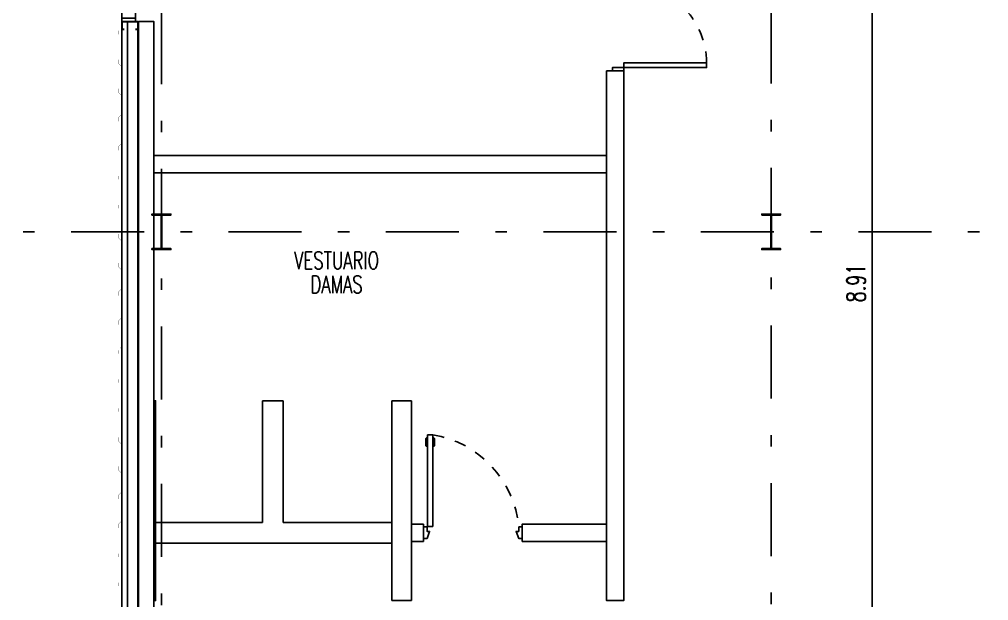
# Model space of a CAD drawing. Header units: millimetres. Extents: x -579 to 213, y -67 to 509.
# Drawn here: x -54.28 to -45.85, y 26.19 to 31.25 of the extents above; entities that cross this region are included whole.
import ezdxf
from ezdxf.enums import TextEntityAlignment as Align
from ezdxf.xclip import XClip

# ---------------------------------------------------------------- set-up
doc = ezdxf.new("R2010")
doc.units = ezdxf.units.MM
doc.header["$LTSCALE"] = 0.1
for name, pattern in [('X REF - ANELO INST bind$0$X REF - ANELO$0$DASHDOT2', [12.7, 6.35, -3.175, 0, -3.175]), ('X REF - ANELO INST bind$0$X REF - ANELO$0$DASHED', [0.75, 0.5, -0.25]), ('X REF - ANELO INST bind$0$X REF - ANELO$0$DASHED2', [0.375, 0.25, -0.125])]:
    doc.linetypes.add(name, pattern=pattern)
for name, color, linetype in [('00 - EJE-DIST -X-  MUROS', 92, 'Continuous'), ('X REF - ANELO INST bind$0$X REF - ANELO$0$A-CHAPA TRAPEZOIDAL', 8, 'Continuous'), ('X REF - ANELO INST bind$0$X REF - ANELO$0$A-LADRILLO HUECO 12', 7, 'Continuous'), ('X REF - ANELO INST bind$0$X REF - ANELO$0$C-MADERA', 8, 'Continuous'), ('X REF - ANELO INST bind$0$X REF - ANELO$0$C-METALICA', 8, 'Continuous'), ('X REF - ANELO INST bind$0$X REF - ANELO$0$MET-COLUMNA METALICA', 7, 'Continuous'), ('X REF - ANELO INST bind$0$X REF - ANELO$0$MET-CORREAS DE CV', 7, 'Continuous'), ('X REF - ANELO INST bind$0$X REF - ANELO$0$MET-EJE CABRIADAS', 8, 'X REF - ANELO INST bind$0$X REF - ANELO$0$DASHDOT2'), ('X REF - ANELO INST bind$0$X REF - ANELO$0$MET-LANA VIDRIO', 8, 'Continuous'), ('X REF - ANELO INST bind$0$X REF - ANELO$0$R-NOMBRE LOCAL', 7, 'Continuous')]:
    doc.layers.add(name, color=color, linetype=linetype)
doc.styles.add('ROMANS', font='romans.shx', dxfattribs={"width": 0.7})
doc.styles.add('X REF - ANELO INST bind$0$X REF - ANELO$0$VAUX', font='romans.shx', dxfattribs={"width": 0.85})
doc.linetypes.add('X REF - ANELO INST bind$0$X REF - ANELO$0$REFERENCIAL CORTE TRANSVERSAL WM$0$BATTING', pattern='A,0.00254,-2.54,[134,ltypeshp.shx,S=2.54,R=0,X=-2.54,Y=0],-5.08,[134,ltypeshp.shx,S=2.54,R=180,X=2.54,Y=0],-2.54', length=10.16254)
doc.dimstyles.new('COTA 1-100', dxfattribs={"dimtxt": 0.16, "dimasz": 0.12, "dimexe": 0.08, "dimexo": 0.08, "dimgap": 0.06, "dimtad": 1, "dimzin": 0, "dimdsep": 46, "dimtxsty": 'ROMANS', "dimblk": 'ARCHTICK', "dimcen": 0, "dimclrd": 256, "dimclre": 8, "dimclrt": 256, "dimadec": 0, "dimazin": 0, "dimtfac": 1, "dimtofl": 0, "dimtmove": 0, "dimatfit": 3, "dimldrblk": 'ARCHTICK', "dimfxl": 1, "dimtolj": 1, "dimtzin": 0, "dimlwd": -1, "dimlwe": -1, "dimarcsym": 0})

# ---------------------------------------------------------------- blocks, each defined once
blk = doc.blocks.new('X REF - ANELO INST bind$0$X REF - ANELO$0$CMETP')
at = {"layer": 'X REF - ANELO INST bind$0$X REF - ANELO$0$MET-COLUMNA METALICA'}
blk.add_hatch(color=256, dxfattribs=at).paths.add_polyline_path([(-0.0825, 0), (-0.0825, 0.0097), (-0.0073, 0.0097, 0.414214), (-0.0029, 0.0141), (-0.0029, 0.2958, 0.414214), (-0.0073, 0.3002), (-0.0825, 0.3002), (-0.0825, 0.31), (0.0825, 0.31), (0.0825, 0.3002), (0.0073, 0.3002, 0.414214), (0.0029, 0.2958), (0.0029, 0.0141, 0.414214), (0.0073, 0.0097), (0.0825, 0.0097), (0.0825, 0)])
blk.add_lwpolyline([(0.0825, 0.3002), (0.0825, 0.31), (-0.0825, 0.31), (-0.0825, 0.3002), (-0.0073, 0.3002, -0.414214), (-0.0029, 0.2958), (-0.0029, 0.0141, -0.414214), (-0.0073, 0.0097), (-0.0825, 0.0097), (-0.0825, 0), (0.0825, 0), (0.0825, 0.0097), (0.0073, 0.0097, -0.414214), (0.0029, 0.0141), (0.0029, 0.2958, -0.414214), (0.0073, 0.3002)], format="xyb", close=True, dxfattribs=at)
blk = doc.blocks.new('X REF - ANELO INST bind$0$X REF - ANELO$0$N Local')
at = {"layer": 'X REF - ANELO INST bind$0$X REF - ANELO$0$R-NOMBRE LOCAL', "lineweight": 0, "style": 'X REF - ANELO INST bind$0$X REF - ANELO$0$VAUX', "width": 0.85}
for p in [(6337.572, -934.455), (6337.572, -934.715)]:
    blk.add_attdef('NOMBRE', text='', height=0.182, dxfattribs=at).set_placement(p, align=Align.CENTER)
blk = doc.blocks.new('X REF - ANELO INST bind$0$X REF - ANELO$0$P-180')
at = {"layer": 'X REF - ANELO INST bind$0$X REF - ANELO$0$C-METALICA'}
for points in [[(0.39, 0.1), (0.39, 0.82), (0.43, 0.82), (0.43, 0.1)], [(1.83, 0.1), (1.83, 0.82), (1.79, 0.82), (1.79, 0.1)], [(0.36, 0), (0.36, 0.1), (0.39, 0.1), (0.39, 0)], [(1.86, 0), (1.86, 0.1), (1.83, 0.1), (1.83, 0)]]:
    blk.add_lwpolyline(points, close=True, dxfattribs=at)
at = {"layer": 'X REF - ANELO INST bind$0$X REF - ANELO$0$C-METALICA', "color": 8, "linetype": 'X REF - ANELO INST bind$0$X REF - ANELO$0$DASHED'}
for centre, start, end in [((0.4264, 0.1355), 357.02574, 89.70111), ((1.7936, 0.1355), 90.29889, 182.97426)]:
    blk.add_arc(centre, 0.6845, start, end, dxfattribs=at)
blk = doc.blocks.new('X REF - ANELO INST bind$0$X REF - ANELO$0$P MADERA 086')
at = {"layer": 'X REF - ANELO INST bind$0$X REF - ANELO$0$C-MADERA'}
for p, q in [((0.0203, 0.8657, 0.0208), (0.0204, 0.8672, 0.0208)), ((0.0203, 0.8064, 0.0208), (0.0203, 0.8657, 0.0208)), ((0.0204, 0.8672, 0.0208), (0.0208, 0.8687, 0.0208)), ((0.0208, 0.8687, 0.0208), (0.0215, 0.8701, 0.0208)), ((0.0215, 0.8701, 0.0208), (0.0224, 0.8714, 0.0208)), ((0.0224, 0.8714, 0.0208), (0.0235, 0.8725, 0.0208)), ((0.0235, 0.8725, 0.0208), (0.0247, 0.8734, 0.0208)), ((0.0247, 0.8734, 0.0208), (0.0261, 0.8741, 0.0208)), ((0.0261, 0.8741, 0.0208), (0.0277, 0.8745, 0.0208)), ((0.0277, 0.8605, 0.0208), (0.0276, 0.86, 0.0208)), ((0.0276, 0.86, 0.0208), (0.0276, 0.8596, 0.0208)), ((0.0276, 0.8596, 0.0208), (0.0276, 0.8064, 0.0208)), ((0.0277, 0.8745, 0.0208), (0.0292, 0.8746, 0.0208)), ((0.0279, 0.8609, 0.0208), (0.0277, 0.8605, 0.0208)), ((0.0282, 0.8613, 0.0208), (0.0279, 0.8609, 0.0208)), ((0.0285, 0.8616, 0.0208), (0.0282, 0.8613, 0.0208)), ((0.0289, 0.8619, 0.0208), (0.0285, 0.8616, 0.0208)), ((0.0293, 0.8621, 0.0208), (0.0289, 0.8619, 0.0208)), ((0.0292, 0.8746, 0.0208), (0.0319, 0.8746, 0.0208)), ((0.0298, 0.8622, 0.0208), (0.0293, 0.8621, 0.0208)), ((0.0302, 0.8623, 0.0208), (0.0298, 0.8622, 0.0208)), ((0.0319, 0.8623, 0.0208), (0.0302, 0.8623, 0.0208)), ((0.0319, 0.879, 0.0208), (0.0344, 0.879, 0.0208)), ((0.0344, 0.879, 0.0208), (0.0319, 0.879, 0.0208)), ((0.0319, 0.8746, 0.0208), (0.0319, 0.879, 0.0208)), ((0.0319, 0.8623, 0.0208), (0.0319, 0.8746, 0.0208)), ((0.0319, 0.856, 0.0208), (0.0319, 0.8623, 0.0208)), ((0.0344, 0.856, 0.0208), (0.0319, 0.856, 0.0208)), ((0.0344, 0.856, 0.0208), (0.0319, 0.856, 0.0208)), ((0.0344, 0.1032), (0.0344, 0.9, 0.0208)), ((0.0344, 0.9, 0.0208), (0.0815, 0.9, 0.0208)), ((0.0815, 0.9, 0.0208), (0.0815, 0.1032)), ((0.084, 0.879, 0.0208), (0.0815, 0.879, 0.0208)), ((0.0815, 0.879, 0.0208), (0.084, 0.879, 0.0208)), ((0.0815, 0.856, 0.0208), (0.084, 0.856, 0.0208)), ((0.0815, 0.856, 0.0208), (0.084, 0.856, 0.0208)), ((0.084, 0.8746, 0.0208), (0.084, 0.879, 0.0208)), ((0.084, 0.8623, 0.0208), (0.084, 0.8746, 0.0208)), ((0.0867, 0.8746, 0.0208), (0.084, 0.8746, 0.0208)), ((0.084, 0.8623, 0.0208), (0.0856, 0.8623, 0.0208)), ((0.084, 0.856, 0.0208), (0.084, 0.8623, 0.0208)), ((0.0856, 0.8623, 0.0208), (0.0861, 0.8622, 0.0208)), ((0.0861, 0.8622, 0.0208), (0.0865, 0.8621, 0.0208)), ((0.0865, 0.8621, 0.0208), (0.087, 0.8619, 0.0208)), ((0.0882, 0.8745, 0.0208), (0.0867, 0.8746, 0.0208)), ((0.087, 0.8619, 0.0208), (0.0874, 0.8616, 0.0208)), ((0.0874, 0.8616, 0.0208), (0.0877, 0.8613, 0.0208)), ((0.0877, 0.8613, 0.0208), (0.0879, 0.8609, 0.0208)), ((0.0879, 0.8609, 0.0208), (0.0881, 0.8605, 0.0208)), ((0.0881, 0.8605, 0.0208), (0.0883, 0.86, 0.0208)), ((0.0897, 0.8741, 0.0208), (0.0882, 0.8745, 0.0208)), ((0.0883, 0.86, 0.0208), (0.0883, 0.8596, 0.0208)), ((0.0883, 0.8596, 0.0208), (0.0883, 0.8064, 0.0208)), ((0.0912, 0.8734, 0.0208), (0.0897, 0.8741, 0.0208)), ((0.0924, 0.8725, 0.0208), (0.0912, 0.8734, 0.0208)), ((0.0935, 0.8714, 0.0208), (0.0924, 0.8725, 0.0208)), ((0.0944, 0.8701, 0.0208), (0.0935, 0.8714, 0.0208)), ((0.0951, 0.8687, 0.0208), (0.0944, 0.8701, 0.0208)), ((0.0955, 0.8672, 0.0208), (0.0951, 0.8687, 0.0208)), ((0.0956, 0.8657, 0.0208), (0.0955, 0.8672, 0.0208)), ((0.0956, 0.8064, 0.0208), (0.0956, 0.8657, 0.0208)), ((0.0205, 0.8057, 0.0208), (0.0203, 0.8064, 0.0208)), ((0.0209, 0.8051, 0.0208), (0.0205, 0.8057, 0.0208)), ((0.0213, 0.8046, 0.0208), (0.0209, 0.8051, 0.0208)), ((0.0219, 0.8042, 0.0208), (0.0213, 0.8046, 0.0208)), ((0.0226, 0.8039, 0.0208), (0.0219, 0.8042, 0.0208)), ((0.0232, 0.8037, 0.0208), (0.0226, 0.8039, 0.0208)), ((0.0239, 0.8036, 0.0208), (0.0232, 0.8037, 0.0208)), ((0.0246, 0.8037, 0.0208), (0.0239, 0.8036, 0.0208)), ((0.0253, 0.8039, 0.0208), (0.0246, 0.8037, 0.0208)), ((0.0259, 0.8042, 0.0208), (0.0253, 0.8039, 0.0208)), ((0.0265, 0.8046, 0.0208), (0.0259, 0.8042, 0.0208)), ((0.027, 0.8051, 0.0208), (0.0265, 0.8046, 0.0208)), ((0.0273, 0.8057, 0.0208), (0.027, 0.8051, 0.0208)), ((0.0276, 0.8064, 0.0208), (0.0273, 0.8057, 0.0208)), ((0.0883, 0.8064, 0.0208), (0.0885, 0.8057, 0.0208)), ((0.0885, 0.8057, 0.0208), (0.0889, 0.8051, 0.0208)), ((0.0889, 0.8051, 0.0208), (0.0894, 0.8046, 0.0208)), ((0.0894, 0.8046, 0.0208), (0.0899, 0.8042, 0.0208)), ((0.0899, 0.8042, 0.0208), (0.0906, 0.8039, 0.0208)), ((0.0906, 0.8039, 0.0208), (0.0912, 0.8037, 0.0208)), ((0.0912, 0.8037, 0.0208), (0.0919, 0.8036, 0.0208)), ((0.0919, 0.8036, 0.0208), (0.0926, 0.8037, 0.0208)), ((0.0926, 0.8037, 0.0208), (0.0933, 0.8039, 0.0208)), ((0.0933, 0.8039, 0.0208), (0.0939, 0.8042, 0.0208)), ((0.0939, 0.8042, 0.0208), (0.0945, 0.8046, 0.0208)), ((0.0945, 0.8046, 0.0208), (0.095, 0.8051, 0.0208)), ((0.095, 0.8051, 0.0208), (0.0953, 0.8057, 0.0208)), ((0.0953, 0.8057, 0.0208), (0.0956, 0.8064, 0.0208)), ((0.0815, 0.1032), (0.0344, 0.1032))]:
    blk.add_line(p, q, dxfattribs=at)
for points in [[(0.0312, 0.1), (0, 0.1), (0, 0), (0.0312, 0), (0.0537, 0.0612), (0.0312, 0.0612)], [(0.8286, 0.1), (0.8598, 0.1), (0.8598, 0), (0.8286, 0), (0.8061, 0.0612), (0.8286, 0.0612)]]:
    blk.add_lwpolyline(points, close=True, dxfattribs=at)
at = {"layer": 'X REF - ANELO INST bind$0$X REF - ANELO$0$C-MADERA', "color": 8, "linetype": 'X REF - ANELO INST bind$0$X REF - ANELO$0$DASHED2', "extrusion": (0, 0, -1)}
blk.add_ellipse((0.0846, 0.1525, 0.0096), major_axis=(-0.5415, 0.5897), ratio=0.868484, start_param=0.809199, end_param=2.30953, dxfattribs=at)
at = {"layer": 'X REF - ANELO INST bind$0$X REF - ANELO$0$C-MADERA', "extrusion": (0, 0, -1)}
blk.add_ellipse((0.0316, 0.1032), major_axis=(0.00195, 0.00195), ratio=1, start_param=1.570796326794897, end_param=7.853981633974483, dxfattribs=at)
blk = doc.blocks.new('X REF - ANELO INST bind$0$X REF - ANELO')
at = {"layer": 'X REF - ANELO INST bind$0$X REF - ANELO$0$A-CHAPA TRAPEZOIDAL'}
for points in [[(-53.3962, 31.2351, 0.0006, 0.0006, 0), (-53.3962, 31.2113, 0.0006, 0.0006, 0), (-53.3922, 31.2073, 0.0006, 0.0006, 0), (-53.3922, 31.1773, 0.0006, 0.0006, 0), (-53.4205, 31.149, 0.0006, 0.0006, 0), (-53.4205, 31.119, 0.0006, 0.0006, 0), (-53.3922, 31.0908, 0.0006, 0.0006, 0), (-53.3922, 31.0608, 0.0006, 0.0006, 0), (-53.3962, 31.0568, 0.0006, 0.0006, 0), (-53.3962, 31.0268, 0.0006, 0.0006, 0), (-53.3922, 31.0228, 0.0006, 0.0006, 0), (-53.3922, 30.9928, 0.0006, 0.0006, 0), (-53.3962, 30.9888, 0.0006, 0.0006, 0), (-53.3962, 30.9588, 0.0006, 0.0006, 0), (-53.3922, 30.9548, 0.0006, 0.0006, 0), (-53.3922, 30.9248, 0.0006, 0.0006, 0), (-53.4205, 30.8965, 0.0006, 0.0006, 0), (-53.4205, 30.8665, 0.0006, 0.0006, 0), (-53.3922, 30.8382, 0.0006, 0.0006, 0), (-53.3922, 30.8082, 0.0006, 0.0006, 0), (-53.3962, 30.8042, 0.0006, 0.0006, 0), (-53.3962, 30.7742, 0.0006, 0.0006, 0), (-53.3922, 30.7702, 0.0006, 0.0006, 0), (-53.3922, 30.7402, 0.0006, 0.0006, 0), (-53.3962, 30.7362, 0.0006, 0.0006, 0), (-53.3962, 30.7062, 0.0006, 0.0006, 0), (-53.3922, 30.7022, 0.0006, 0.0006, 0), (-53.3922, 30.6722, 0.0006, 0.0006, 0), (-53.4205, 30.6439, 0.0006, 0.0006, 0), (-53.4205, 30.6139, 0.0006, 0.0006, 0), (-53.3922, 30.5856, 0.0006, 0.0006, 0), (-53.3922, 30.5556, 0.0006, 0.0006, 0), (-53.3962, 30.5516, 0.0006, 0.0006, 0), (-53.3962, 30.5216, 0.0006, 0.0006, 0), (-53.3922, 30.5176, 0.0006, 0.0006, 0), (-53.3922, 30.4876, 0.0006, 0.0006, 0), (-53.3962, 30.4836, 0.0006, 0.0006, 0), (-53.3962, 30.4536, 0.0006, 0.0006, 0), (-53.3922, 30.4496, 0.0006, 0.0006, 0), (-53.3922, 30.4196, 0.0006, 0.0006, 0), (-53.4205, 30.3913, 0.0006, 0.0006, 0), (-53.4205, 30.3613, 0.0006, 0.0006, 0), (-53.3922, 30.333, 0, 0, 0)], [(-53.3922, 30.3336, 0.0006, 0.0006, 0), (-53.3922, 30.3036, 0.0006, 0.0006, 0), (-53.3962, 30.2996, 0.0006, 0.0006, 0), (-53.3962, 30.269, 0.0006, 0.0006, 0), (-53.3922, 30.265, 0.0006, 0.0006, 0), (-53.3922, 30.235, 0.0006, 0.0006, 0), (-53.3962, 30.231, 0.0006, 0.0006, 0), (-53.3962, 30.201, 0.0006, 0.0006, 0), (-53.3922, 30.197, 0.0006, 0.0006, 0), (-53.3922, 30.167, 0.0006, 0.0006, 0), (-53.4205, 30.1388, 0.0006, 0.0006, 0), (-53.4205, 30.1088, 0.0006, 0.0006, 0), (-53.3922, 30.0805, 0.0006, 0.0006, 0), (-53.3922, 30.0505, 0.0006, 0.0006, 0), (-53.3962, 30.0465, 0.0006, 0.0006, 0), (-53.3962, 30.0165, 0.0006, 0.0006, 0), (-53.3922, 30.0125, 0.0006, 0.0006, 0), (-53.3922, 29.9825, 0.0006, 0.0006, 0), (-53.3962, 29.9785, 0.0006, 0.0006, 0), (-53.3962, 29.9485, 0.0006, 0.0006, 0), (-53.3922, 29.9445, 0.0006, 0.0006, 0), (-53.3922, 29.9145, 0.0006, 0.0006, 0), (-53.4205, 29.8862, 0.0006, 0.0006, 0), (-53.4205, 29.8562, 0.0006, 0.0006, 0), (-53.3922, 29.8279, 0.0006, 0.0006, 0), (-53.3922, 29.7979, 0.0006, 0.0006, 0), (-53.3962, 29.7939, 0.0006, 0.0006, 0), (-53.3962, 29.7639, 0.0006, 0.0006, 0), (-53.3922, 29.7599, 0.0006, 0.0006, 0), (-53.3922, 29.7299, 0.0006, 0.0006, 0), (-53.3962, 29.7259, 0.0006, 0.0006, 0), (-53.3962, 29.6959, 0.0006, 0.0006, 0), (-53.3922, 29.6919, 0.0006, 0.0006, 0), (-53.3922, 29.6619, 0.0006, 0.0006, 0), (-53.4205, 29.6336, 0.0006, 0.0006, 0), (-53.4205, 29.6036, 0.0006, 0.0006, 0), (-53.3922, 29.5753, 0.0006, 0.0006, 0), (-53.3922, 29.5453, 0.0006, 0.0006, 0), (-53.3962, 29.5413, 0.0006, 0.0006, 0), (-53.3962, 29.5113, 0.0006, 0.0006, 0), (-53.3922, 29.5073, 0.0006, 0.0006, 0), (-53.3922, 29.4773, 0.0006, 0.0006, 0), (-53.3962, 29.4733, 0.0006, 0.0006, 0), (-53.3962, 29.4433, 0.0006, 0.0006, 0), (-53.3922, 29.4393, 0.0006, 0.0006, 0), (-53.3922, 29.4093, 0.0006, 0.0006, 0), (-53.4205, 29.3811, 0.0006, 0.0006, 0), (-53.4205, 29.3511, 0.0006, 0.0006, 0), (-53.3922, 29.3228, 0.0006, 0.0006, 0), (-53.3922, 29.2928, 0.0006, 0.0006, 0), (-53.3962, 29.2888, 0.0006, 0.0006, 0), (-53.3962, 29.2588, 0.0006, 0.0006, 0), (-53.3922, 29.2548, 0.0006, 0.0006, 0), (-53.3922, 29.2248, 0.0006, 0.0006, 0), (-53.3962, 29.2208, 0.0006, 0.0006, 0), (-53.3962, 29.214, 0.0006, 0.0006, 0)], [(-53.3922, 29.8285, 0.0006, 0.0006, 0), (-53.3922, 29.7985, 0.0006, 0.0006, 0), (-53.3962, 29.7945, 0.0006, 0.0006, 0), (-53.3962, 29.7639, 0.0006, 0.0006, 0), (-53.3922, 29.7599, 0.0006, 0.0006, 0), (-53.3922, 29.7299, 0.0006, 0.0006, 0), (-53.3962, 29.7259, 0.0006, 0.0006, 0), (-53.3962, 29.6959, 0.0006, 0.0006, 0), (-53.3922, 29.6919, 0.0006, 0.0006, 0), (-53.3922, 29.6619, 0.0006, 0.0006, 0), (-53.4205, 29.6336, 0.0006, 0.0006, 0), (-53.4205, 29.6036, 0.0006, 0.0006, 0), (-53.3922, 29.5753, 0.0006, 0.0006, 0), (-53.3922, 29.5453, 0.0006, 0.0006, 0), (-53.3962, 29.5413, 0.0006, 0.0006, 0), (-53.3962, 29.5113, 0.0006, 0.0006, 0), (-53.3922, 29.5073, 0.0006, 0.0006, 0), (-53.3922, 29.4773, 0.0006, 0.0006, 0), (-53.3962, 29.4733, 0.0006, 0.0006, 0), (-53.3962, 29.4433, 0.0006, 0.0006, 0), (-53.3922, 29.4393, 0.0006, 0.0006, 0), (-53.3922, 29.4093, 0.0006, 0.0006, 0), (-53.4205, 29.3811, 0.0006, 0.0006, 0), (-53.4205, 29.3511, 0.0006, 0.0006, 0), (-53.3922, 29.3228, 0.0006, 0.0006, 0), (-53.3922, 29.2928, 0.0006, 0.0006, 0), (-53.3962, 29.2888, 0.0006, 0.0006, 0), (-53.3962, 29.2588, 0.0006, 0.0006, 0), (-53.3922, 29.2548, 0.0006, 0.0006, 0), (-53.3922, 29.2248, 0.0006, 0.0006, 0), (-53.3962, 29.2208, 0.0006, 0.0006, 0), (-53.3962, 29.1908, 0.0006, 0.0006, 0), (-53.3922, 29.1868, 0.0006, 0.0006, 0), (-53.3922, 29.1568, 0.0006, 0.0006, 0), (-53.4205, 29.1285, 0.0006, 0.0006, 0), (-53.4205, 29.0985, 0.0006, 0.0006, 0), (-53.3922, 29.0702, 0.0006, 0.0006, 0), (-53.3922, 29.0402, 0.0006, 0.0006, 0), (-53.3962, 29.0362, 0.0006, 0.0006, 0), (-53.3962, 29.0062, 0.0006, 0.0006, 0), (-53.3922, 29.0022, 0.0006, 0.0006, 0), (-53.3922, 28.9722, 0.0006, 0.0006, 0), (-53.3962, 28.9682, 0.0006, 0.0006, 0), (-53.3962, 28.9382, 0.0006, 0.0006, 0), (-53.3922, 28.9342, 0.0006, 0.0006, 0), (-53.3922, 28.9042, 0.0006, 0.0006, 0), (-53.4205, 28.8759, 0.0006, 0.0006, 0), (-53.4205, 28.8459, 0.0006, 0.0006, 0), (-53.3922, 28.8176, 0.0006, 0.0006, 0), (-53.3922, 28.7876, 0.0006, 0.0006, 0), (-53.3962, 28.7836, 0.0006, 0.0006, 0), (-53.3962, 28.7536, 0.0006, 0.0006, 0), (-53.3922, 28.7496, 0.0006, 0.0006, 0), (-53.3922, 28.7196, 0.0006, 0.0006, 0), (-53.3962, 28.7156, 0.0006, 0.0006, 0), (-53.3962, 28.7089, 0.0006, 0.0006, 0)], [(-53.3922, 29.0708, 0.0006, 0.0006, 0), (-53.3922, 29.0408, 0.0006, 0.0006, 0), (-53.3962, 29.0368, 0.0006, 0.0006, 0), (-53.3962, 29.0062, 0.0006, 0.0006, 0), (-53.3922, 29.0022, 0.0006, 0.0006, 0), (-53.3922, 28.9722, 0.0006, 0.0006, 0), (-53.3962, 28.9682, 0.0006, 0.0006, 0), (-53.3962, 28.9382, 0.0006, 0.0006, 0), (-53.3922, 28.9342, 0.0006, 0.0006, 0), (-53.3922, 28.9042, 0.0006, 0.0006, 0), (-53.4205, 28.8759, 0.0006, 0.0006, 0), (-53.4205, 28.8459, 0.0006, 0.0006, 0), (-53.3922, 28.8176, 0.0006, 0.0006, 0), (-53.3922, 28.7876, 0.0006, 0.0006, 0), (-53.3962, 28.7836, 0.0006, 0.0006, 0), (-53.3962, 28.7536, 0.0006, 0.0006, 0), (-53.3922, 28.7496, 0.0006, 0.0006, 0), (-53.3922, 28.7196, 0.0006, 0.0006, 0), (-53.3962, 28.7156, 0.0006, 0.0006, 0), (-53.3962, 28.6856, 0.0006, 0.0006, 0), (-53.3922, 28.6816, 0.0006, 0.0006, 0), (-53.3922, 28.6516, 0.0006, 0.0006, 0), (-53.4205, 28.6234, 0.0006, 0.0006, 0), (-53.4205, 28.5934, 0.0006, 0.0006, 0), (-53.3922, 28.5651, 0.0006, 0.0006, 0), (-53.3922, 28.5351, 0.0006, 0.0006, 0), (-53.3962, 28.5311, 0.0006, 0.0006, 0), (-53.3962, 28.5011, 0.0006, 0.0006, 0), (-53.3922, 28.4971, 0.0006, 0.0006, 0), (-53.3922, 28.4671, 0.0006, 0.0006, 0), (-53.3962, 28.4631, 0.0006, 0.0006, 0), (-53.3962, 28.4331, 0.0006, 0.0006, 0), (-53.3922, 28.4291, 0.0006, 0.0006, 0), (-53.3922, 28.3991, 0.0006, 0.0006, 0), (-53.4205, 28.3708, 0.0006, 0.0006, 0), (-53.4205, 28.3408, 0.0006, 0.0006, 0), (-53.3922, 28.3125, 0.0006, 0.0006, 0), (-53.3922, 28.2825, 0.0006, 0.0006, 0), (-53.3962, 28.2785, 0.0006, 0.0006, 0), (-53.3962, 28.2485, 0.0006, 0.0006, 0), (-53.3922, 28.2445, 0.0006, 0.0006, 0), (-53.3922, 28.2145, 0.0006, 0.0006, 0), (-53.3962, 28.2105, 0.0006, 0.0006, 0), (-53.3962, 28.1805, 0.0006, 0.0006, 0), (-53.3922, 28.1765, 0.0006, 0.0006, 0), (-53.3922, 28.1465, 0.0006, 0.0006, 0), (-53.4205, 28.1182, 0.0006, 0.0006, 0), (-53.4205, 28.0882, 0.0006, 0.0006, 0), (-53.3922, 28.0599, 0.0006, 0.0006, 0), (-53.3922, 28.0299, 0.0006, 0.0006, 0), (-53.3962, 28.0259, 0.0006, 0.0006, 0), (-53.3962, 27.9959, 0.0006, 0.0006, 0), (-53.3922, 27.9919, 0.0006, 0.0006, 0), (-53.3922, 27.9619, 0.0006, 0.0006, 0), (-53.3962, 27.9579, 0.0006, 0.0006, 0), (-53.3962, 27.9512, 0.0006, 0.0006, 0)], [(-53.3922, 28.244, 0.0006, 0.0006, 0), (-53.3922, 28.2145, 0.0006, 0.0006, 0), (-53.3962, 28.2105, 0.0006, 0.0006, 0), (-53.3962, 28.1805, 0.0006, 0.0006, 0), (-53.3922, 28.1765, 0.0006, 0.0006, 0), (-53.3922, 28.1465, 0.0006, 0.0006, 0), (-53.4205, 28.1182, 0.0006, 0.0006, 0), (-53.4205, 28.0882, 0.0006, 0.0006, 0), (-53.3922, 28.0599, 0.0006, 0.0006, 0), (-53.3922, 28.0299, 0.0006, 0.0006, 0), (-53.3962, 28.0259, 0.0006, 0.0006, 0), (-53.3962, 27.9959, 0.0006, 0.0006, 0), (-53.3922, 27.9919, 0.0006, 0.0006, 0), (-53.3922, 27.9619, 0.0006, 0.0006, 0), (-53.3962, 27.9579, 0.0006, 0.0006, 0), (-53.3962, 27.9279, 0.0006, 0.0006, 0), (-53.3922, 27.9239, 0.0006, 0.0006, 0), (-53.3922, 27.8939, 0.0006, 0.0006, 0), (-53.4205, 27.8656, 0.0006, 0.0006, 0), (-53.4205, 27.8356, 0.0006, 0.0006, 0), (-53.3922, 27.8074, 0.0006, 0.0006, 0), (-53.3922, 27.7774, 0.0006, 0.0006, 0), (-53.3962, 27.7734, 0.0006, 0.0006, 0), (-53.3962, 27.7434, 0.0006, 0.0006, 0), (-53.3922, 27.7394, 0.0006, 0.0006, 0), (-53.3922, 27.7094, 0.0006, 0.0006, 0), (-53.3962, 27.7054, 0.0006, 0.0006, 0), (-53.3962, 27.6754, 0.0006, 0.0006, 0), (-53.3922, 27.6714, 0.0006, 0.0006, 0), (-53.3922, 27.6414, 0.0006, 0.0006, 0), (-53.4205, 27.6131, 0.0006, 0.0006, 0), (-53.4205, 27.5831, 0.0006, 0.0006, 0), (-53.3922, 27.5548, 0.0006, 0.0006, 0), (-53.3922, 27.5248, 0.0006, 0.0006, 0), (-53.3962, 27.5208, 0.0006, 0.0006, 0), (-53.3962, 27.4908, 0.0006, 0.0006, 0), (-53.3922, 27.4868, 0.0006, 0.0006, 0), (-53.3922, 27.4568, 0.0006, 0.0006, 0), (-53.3962, 27.4528, 0.0006, 0.0006, 0), (-53.3962, 27.4228, 0.0006, 0.0006, 0), (-53.3922, 27.4188, 0.0006, 0.0006, 0), (-53.3922, 27.3888, 0.0006, 0.0006, 0), (-53.4205, 27.3605, 0.0006, 0.0006, 0), (-53.4205, 27.3305, 0.0006, 0.0006, 0), (-53.3922, 27.3022, 0, 0, 0)], [(-53.3922, 27.3028, 0.0006, 0.0006, 0), (-53.3922, 27.2728, 0.0006, 0.0006, 0), (-53.3962, 27.2688, 0.0006, 0.0006, 0), (-53.3962, 27.2382, 0.0006, 0.0006, 0), (-53.3922, 27.2342, 0.0006, 0.0006, 0), (-53.3922, 27.2042, 0.0006, 0.0006, 0), (-53.3962, 27.2002, 0.0006, 0.0006, 0), (-53.3962, 27.1702, 0.0006, 0.0006, 0), (-53.3922, 27.1662, 0.0006, 0.0006, 0), (-53.3922, 27.1362, 0.0006, 0.0006, 0), (-53.4205, 27.1079, 0.0006, 0.0006, 0), (-53.4205, 27.0779, 0.0006, 0.0006, 0), (-53.3922, 27.0497, 0.0006, 0.0006, 0), (-53.3922, 27.0197, 0.0006, 0.0006, 0), (-53.3962, 27.0157, 0.0006, 0.0006, 0), (-53.3962, 26.9857, 0.0006, 0.0006, 0), (-53.3922, 26.9817, 0.0006, 0.0006, 0), (-53.3922, 26.9517, 0.0006, 0.0006, 0), (-53.3962, 26.9477, 0.0006, 0.0006, 0), (-53.3962, 26.9177, 0.0006, 0.0006, 0), (-53.3922, 26.9137, 0.0006, 0.0006, 0), (-53.3922, 26.8837, 0.0006, 0.0006, 0), (-53.4205, 26.8554, 0.0006, 0.0006, 0), (-53.4205, 26.8254, 0.0006, 0.0006, 0), (-53.3922, 26.7971, 0.0006, 0.0006, 0), (-53.3922, 26.7671, 0.0006, 0.0006, 0), (-53.3962, 26.7631, 0.0006, 0.0006, 0), (-53.3962, 26.7331, 0.0006, 0.0006, 0), (-53.3922, 26.7291, 0.0006, 0.0006, 0), (-53.3922, 26.6991, 0.0006, 0.0006, 0), (-53.3962, 26.6951, 0.0006, 0.0006, 0), (-53.3962, 26.6651, 0.0006, 0.0006, 0), (-53.3922, 26.6611, 0.0006, 0.0006, 0), (-53.3922, 26.6311, 0.0006, 0.0006, 0), (-53.4205, 26.6028, 0.0006, 0.0006, 0), (-53.4205, 26.5728, 0.0006, 0.0006, 0), (-53.3922, 26.5445, 0.0006, 0.0006, 0), (-53.3922, 26.5145, 0.0006, 0.0006, 0), (-53.3962, 26.5105, 0.0006, 0.0006, 0), (-53.3962, 26.4805, 0.0006, 0.0006, 0), (-53.3922, 26.4765, 0.0006, 0.0006, 0), (-53.3922, 26.4465, 0.0006, 0.0006, 0), (-53.3962, 26.4425, 0.0006, 0.0006, 0), (-53.3962, 26.4125, 0.0006, 0.0006, 0), (-53.3922, 26.4085, 0.0006, 0.0006, 0), (-53.3922, 26.3785, 0.0006, 0.0006, 0), (-53.4205, 26.3502, 0.0006, 0.0006, 0), (-53.4205, 26.3202, 0.0006, 0.0006, 0), (-53.3922, 26.292, 0.0006, 0.0006, 0), (-53.3922, 26.262, 0.0006, 0.0006, 0), (-53.3962, 26.258, 0.0006, 0.0006, 0), (-53.3962, 26.228, 0.0006, 0.0006, 0), (-53.3922, 26.224, 0.0006, 0.0006, 0), (-53.3922, 26.194, 0.0006, 0.0006, 0), (-53.3962, 26.19, 0.0006, 0.0006, 0)], [(-53.3922, 26.2925, 0.0006, 0.0006, 0), (-53.3922, 26.2625, 0.0006, 0.0006, 0), (-53.3962, 26.2585, 0.0006, 0.0006, 0), (-53.3962, 26.228, 0.0006, 0.0006, 0), (-53.3922, 26.224, 0.0006, 0.0006, 0), (-53.3922, 26.194, 0.0006, 0.0006, 0), (-53.3962, 26.19, 0.0006, 0.0006, 0)]]:
    blk.add_lwpolyline(points, format="xyseb", dxfattribs=at)
at = {"layer": 'X REF - ANELO INST bind$0$X REF - ANELO$0$A-LADRILLO HUECO 12'}
for p, q in [((-52.1648, 27.9319), (-52.1648, 26.8737)), ((-52.1648, 27.9319), (-51.9848, 27.9319)), ((-51.9848, 27.9319), (-51.9848, 26.8737)), ((-51.0397, 27.9319), (-50.8697, 27.9319)), ((-51.0397, 26.1937), (-51.0397, 27.9319)), ((-50.8697, 26.1937), (-50.8697, 27.9319)), ((-53.11, 26.8737), (-52.1648, 26.8737)), ((-51.9848, 26.8737), (-51.0397, 26.8737)), ((-50.7648, 26.8587), (-50.8697, 26.8587)), ((-50.7648, 26.8587), (-50.7648, 26.7087)), ((-49.9048, 26.7087), (-49.9048, 26.8587)), ((-49.1715, 26.8587), (-49.9048, 26.8587)), ((-53.11, 26.6937), (-51.0397, 26.6937)), ((-50.8697, 26.7087), (-50.7648, 26.7087)), ((-49.1715, 26.7087), (-49.9048, 26.7087)), ((-51.0397, 26.1937), (-50.8697, 26.1937))]:
    blk.add_line(p, q, dxfattribs=at)
for points in [[(-53.245, 31.2287), (-53.245, 16.7146), (-49.0215, 16.7146)], [(-53.11, 31.2287), (-53.11, 30.0638), (-49.1715, 30.0637)], [(-49.0214, 30.7987), (-49.1715, 30.7986), (-49.1715, 26.1937), (-49.0214, 26.1937), (-49.0214, 30.7987)], [(-53.11, 24.4131), (-53.11, 29.9138), (-49.1715, 29.9137)]]:
    blk.add_lwpolyline(points, dxfattribs=at)
at = {"layer": 'X REF - ANELO INST bind$0$X REF - ANELO$0$A-LADRILLO HUECO 12', "elevation": 0.0129}
blk.add_lwpolyline([(-53.245, 31.2287), (-53.11, 31.2287)], dxfattribs=at)
at = {"layer": 'X REF - ANELO INST bind$0$X REF - ANELO$0$A-LADRILLO HUECO 12'}
for points in [[(-49.0215, 20.6393), (-49.1715, 20.6393), (-49.1715, 20.1243), (-49.9048, 20.1243), (-49.9048, 19.9743), (-49.1715, 19.9743), (-49.1715, 16.8646), (-53.11, 16.8646), (-53.11, 18.9011), (-53.095, 18.9011), (-53.095, 20.6393), (-53.11, 20.6393), (-53.11, 22.2714), (-53.095, 22.2714), (-53.095, 24.4131), (-53.11, 24.4131), (-53.11, 26.1937), (-53.095, 26.1937), (-53.095, 27.9319), (-53.11, 27.9319), (-53.11, 31.2287), (-53.245, 31.2287), (-53.245, 16.7146), (-49.0215, 16.7146)], [(-49.1715, 26.1937), (-49.0214, 26.1937), (-49.0214, 30.7987), (-49.1715, 30.7986), (-49.1715, 30.0637), (-53.11, 30.0637), (-53.11, 29.9138), (-49.1715, 29.9138), (-49.1715, 26.8587), (-49.9048, 26.8587), (-49.9048, 26.7087), (-49.1715, 26.7087)]]:
    blk.add_lwpolyline(points, close=True, dxfattribs=at)
at = {"layer": 'X REF - ANELO INST bind$0$X REF - ANELO$0$C-METALICA'}
blk.add_lwpolyline([(-53.2684, 32.2287), (-53.3884, 32.2287), (-53.3884, 31.2287), (-53.2684, 31.2287)], close=True, dxfattribs=at)
at = {"layer": 'X REF - ANELO INST bind$0$X REF - ANELO$0$C-METALICA', "elevation": 0.0129}
blk.add_lwpolyline([(-53.3884, 31.2587), (-53.2684, 31.2587), (-53.2684, 31.2287), (-53.3884, 31.2287)], close=True, dxfattribs=at)
at = {"layer": 'X REF - ANELO INST bind$0$X REF - ANELO$0$MET-COLUMNA METALICA'}
for points in [[(-53.3691, 31.1587), (-53.3854, 31.1587, -0.414214), (-53.3884, 31.1617), (-53.3884, 31.2257, -0.414214), (-53.3854, 31.2287), (-53.2514, 31.2288, -0.414214), (-53.2484, 31.2258), (-53.2484, 31.1618, -0.414214), (-53.2514, 31.1588), (-53.2686, 31.1588)], [(-53.3691, 31.1612), (-53.3854, 31.1612, -0.414214), (-53.3859, 31.1617), (-53.3859, 31.2257, -0.414214), (-53.3854, 31.2262), (-53.2514, 31.2263, -0.414214), (-53.2509, 31.2258), (-53.2509, 31.1618, -0.414214), (-53.2514, 31.1613), (-53.2686, 31.1613)]]:
    blk.add_lwpolyline(points, format="xyb", dxfattribs=at)
at = {"layer": 'X REF - ANELO INST bind$0$X REF - ANELO$0$MET-CORREAS DE CV'}
for p, q in [((-53.3884, 31.1617), (-53.3884, 16.7113)), ((-53.2484, 31.1618), (-53.2484, 16.6468))]:
    blk.add_line(p, q, dxfattribs=at)
at = {"layer": 'X REF - ANELO INST bind$0$X REF - ANELO$0$MET-EJE CABRIADAS'}
for p, q in [((-53.0439, -0.8271, -0.0011), (-53.0439, 42.1137, -0.0011)), ((-53.0439, -0.8271, -0.0011), (-53.0439, 42.1137, -0.0011)), ((-47.7395, -0.8196, 0.0194), (-47.7395, 42.1212, 0.0194)), ((1.6043, 29.3999), (-54.2799, 29.3999))]:
    blk.add_line(p, q, dxfattribs=at)
at = {"layer": 'X REF - ANELO INST bind$0$X REF - ANELO$0$MET-LANA VIDRIO', "linetype": 'X REF - ANELO INST bind$0$X REF - ANELO$0$REFERENCIAL CORTE TRANSVERSAL WM$0$BATTING', "ltscale": 0.025}
blk.add_lwpolyline([(-53.3383, 16.6468), (-53.3383, 31.2288)], dxfattribs=at)
ref = blk.add_blockref('X REF - ANELO INST bind$0$X REF - ANELO$0$N Local', (5018.5372, 776.64, -0.0066), dxfattribs=dict(xscale=-0.7999999999999545, yscale=0.8000000000000114, zscale=0.8))
ref.add_attrib('NOMBRE', 'VESTUARIO', dxfattribs={"layer": 'X REF - ANELO INST bind$0$X REF - ANELO$0$R-NOMBRE LOCAL', "lineweight": 0, "height": 0.15, "style": 'X REF - ANELO INST bind$0$X REF - ANELO$0$VAUX', "width": 0.7}).set_placement((-51.5202, 29.0761, -0.0066), align=Align.CENTER)
ref.add_attrib('NOMBRE', 'DAMAS', dxfattribs={"layer": 'X REF - ANELO INST bind$0$X REF - ANELO$0$R-NOMBRE LOCAL', "lineweight": 0, "height": 0.15, "style": 'X REF - ANELO INST bind$0$X REF - ANELO$0$VAUX', "width": 0.7}).set_placement((-51.5202, 28.8681, -0.0066), align=Align.CENTER)
at = {"layer": 'X REF - ANELO INST bind$0$X REF - ANELO$0$C-MADERA'}
blk.add_blockref('X REF - ANELO INST bind$0$X REF - ANELO$0$P MADERA 086', (-50.7646, 26.7338), dxfattribs=at)
at = {"layer": 'X REF - ANELO INST bind$0$X REF - ANELO$0$C-METALICA', "rotation": 270}
blk.add_blockref('X REF - ANELO INST bind$0$X REF - ANELO$0$P-180', (-49.1214, 32.6587, 0.0129), dxfattribs=at)
at = {"layer": 'X REF - ANELO INST bind$0$X REF - ANELO$0$MET-COLUMNA METALICA', "xscale": -1}
for p in [(-53.044, 29.245, -0.0203), (-47.7396, 29.245, -0.0408)]:
    blk.add_blockref('X REF - ANELO INST bind$0$X REF - ANELO$0$CMETP', p, dxfattribs=at)
blk = doc.blocks.new('X REF - ANELO INST bind')
ref = blk.add_blockref('X REF - ANELO INST bind$0$X REF - ANELO', (0, 0))
XClip(ref).set_block_clipping_path([(-76.9680737415, -24.7711317477), (92.9860355418, 61.1669630168)])
blk = doc.blocks.new('_ArchTick')
at = {"color": 0, "linetype": 'ByBlock', "const_width": 0.15}
blk.add_lwpolyline([(-0.5, -0.5), (0.5, 0.5)], dxfattribs=at)
blk = doc.blocks.new('*D181')
at = {"layer": '00 - EJE-DIST -X-  MUROS', "transparency": 16777216}
blk.add_line((-46.8605, 33.4093), (-46.8605, 24.4999), dxfattribs=at)
at = {"layer": 'Defpoints', "color": 0, "transparency": 16777216}
for p in [(-46.8605, 33.4093), (-46.8605, 24.4999), (-46.8605, 24.4999)]:
    blk.add_point(p, dxfattribs=at)
at = {"layer": '00 - EJE-DIST -X-  MUROS', "transparency": 16777216, "xscale": 0.12, "yscale": 0.12, "zscale": 0.12}
for p, rotation in [((-46.8605, 33.4093), 90), ((-46.8605, 24.4999), 270)]:
    blk.add_blockref('_ArchTick', p, dxfattribs=dict(at, rotation=rotation))
at = {"layer": '00 - EJE-DIST -X-  MUROS', "transparency": 16777216, "insert": (-47.0005, 28.9546), "char_height": 0.16, "attachment_point": 5, "rotation": 90, "style": 'ROMANS'}
blk.add_mtext('\\A1;8.91', dxfattribs=at)

msp = doc.modelspace()

# ---------------------------------------------------------------- block references
msp.add_blockref('X REF - ANELO INST bind', (0, 0))

# ---------------------------------------------------------------- dimensions: what is measured, and where the dimension line sits
at = {"layer": '00 - EJE-DIST -X-  MUROS'}
dim = msp.add_linear_dim(base=(-46.8605, 24.4999), p1=(-46.8605, 33.4093), p2=(-46.8605, 24.4999), angle=270, dimstyle='COTA 1-100', dxfattribs=at)
dim.commit()
dim.dimension.update_dxf_attribs({"geometry": '*D181', "text_midpoint": (-47.0005, 28.9546)})

doc.saveas('drawing.dxf')
